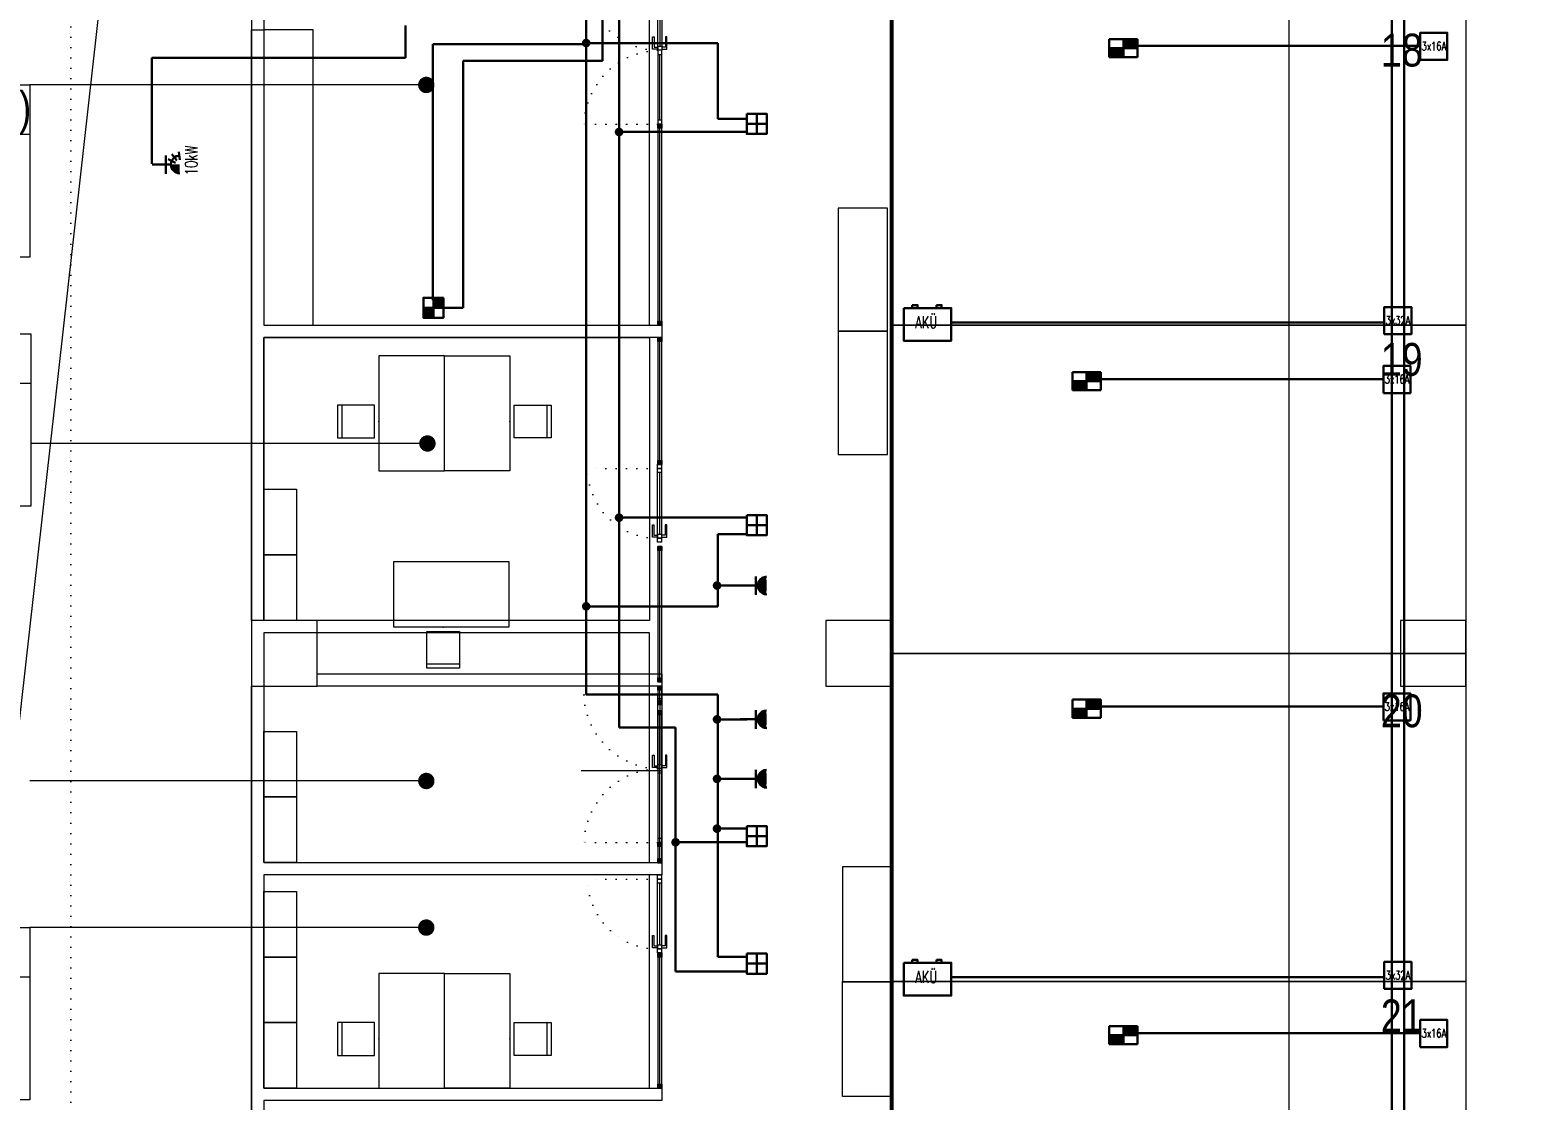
# Model space of a CAD drawing. Header units: metres. Extents: x -13194 to 152406, y -4219 to 19791.
# Drawn here: x 56745 to 58558, y 1095 to 2400 of the extents above; entities that cross this region are included whole.
import ezdxf
from ezdxf.enums import TextEntityAlignment as Align
from ezdxf.xclip import XClip

# ---------------------------------------------------------------- set-up
doc = ezdxf.new("R2010")
doc.units = ezdxf.units.M
doc.header["$LTSCALE"] = 100
doc.header["$MEASUREMENT"] = 0
doc.header["$XCLIPFRAME"] = 0
for name, pattern in [('DOT2', [0.125, 0, -0.125]), ('DOT5', [0.75, 0, -0.75]), ('HIDDEN', [0.375, 0.25, -0.125])]:
    doc.linetypes.add(name, pattern=pattern)
doc.layers.get('0').update_dxf_attribs({"color": 9, "lineweight": 9})
for name, color, linetype, lineweight in [('00', 9, 'Continuous', 9), ('01', 9, 'Continuous', 9), ('05', 9, 'Continuous', 9), ('06B', 9, 'Continuous', 9), ('06D', 9, 'Continuous', 9), ('10', 9, 'Continuous', 9), ('15', 9, 'Continuous', 9), ('20', 9, 'DOT2', 9), ('21', 9, 'Continuous', 9), ('21_mahal200', 9, 'Continuous', 9), ('25', 76, 'Continuous', 9), ('30', 41, 'Continuous', 9), ('E-BUSBAR', 7, 'Continuous', 30), ('E-DUVARA MONTE PRİZ KUTUSU', 7, 'Continuous', 30), ('E-EKİPMAN PANOSU', 7, 'Continuous', 30), ('E-KABLO', 7, 'Continuous', 30), ('E-KOMBİNE ETANŞ PRİZ (2x1 FAZ+4x3 FAZ)', 7, 'Continuous', 30), ('E-LINYE', 7, 'Continuous', 30), ('E-TRİFAZE ETANŞ PRİZ', 7, 'Continuous', 30), ('E-UPS PRİZ', 7, 'Continuous', 30), ('E-YAZI', 7, 'Continuous', 30)]:
    doc.layers.add(name, color=color, linetype=linetype, lineweight=lineweight)
doc.styles.add('Arial', font='arial.ttf', dxfattribs={"height": 2.5})
doc.styles.add('E-YAZI', font='txttw.shx')
doc.styles.add('MuuM_TEXT-STANDART', font='ARIALN.TTF')
doc.dimstyles.new('MuuM_DIM200', dxfattribs={"dimscale": 20, "dimtxt": 2, "dimasz": 1, "dimexe": 1, "dimexo": 1, "dimgap": 1, "dimtad": 1, "dimdec": 1, "dimrnd": 0.5, "dimdsep": 46, "dimtxsty": 'MuuM_TEXT-STANDART', "dimblk": 'ARCHTICK', "dimcen": 0, "dimdle": 0.15, "dimclrd": 256, "dimclre": 256, "dimclrt": 256, "dimadec": 0, "dimazin": 0, "dimtfac": 5, "dimtdec": 1, "dimtix": 1, "dimtmove": 2, "dimatfit": 3, "dimldrblk": 'DOT', "dimfxl": 3, "dimfxlon": 1, "dimtolj": 1, "dimlwd": -1, "dimlwe": -1, "dimarcsym": 0})

# ---------------------------------------------------------------- blocks, each defined once
blk = doc.blocks.new('10_DUVARA MONTE PRİZ KUTUSU')
at = {"layer": 'E-DUVARA MONTE PRİZ KUTUSU', "color": 4}
for p, q in [((24.5, 0), (-24.5, 0)), ((0, 24.5), (0, -24.5))]:
    blk.add_line(p, q, dxfattribs=at)
blk.add_lwpolyline([(-24.5, -24.5), (24.5, -24.5), (24.5, 24.5), (-24.5, 24.5)], close=True, dxfattribs=at)
blk = doc.blocks.new('100_UPS PRİZ')
at = {"layer": 'E-UPS PRİZ', "color": 4}
for p, q in [((-1.22, 2.14), (1.28, 2.14)), ((0, 2.4), (0, 0))]:
    blk.add_line(p, q, dxfattribs=at)
at = {"layer": 'E-UPS PRİZ', "color": 4, "const_width": 1.2}
blk.add_lwpolyline([(-0.6, 3.58, 0.97398), (0.6, 3.58, 0.97398)], format="xyb", dxfattribs=at)
at = {"layer": 'E-UPS PRİZ', "color": 4}
blk.add_arc((0, 3.6), 1.2, 180.7551, 0.7551, dxfattribs=at)
blk = doc.blocks.new('E-1 TRIFAZE +1 MONOFAZE UPS+2 DATA')
at = {"layer": 'E-DUVARA MONTE PRİZ KUTUSU'}
h = blk.add_hatch(dxfattribs=at)
h.set_pattern_fill('ANSI31', color=30)
h.set_pattern_definition([(45, (-80359.58956, -61869.2512), (-0.08838834765, 0.08838834765), [])])
h.paths.add_polyline_path([(122, 0), (122, 122), (0, 122), (0, 0)])
h.paths.add_polyline_path([(0, -122), (0, 0), (-122, 0), (-122, -122)])
at = {"layer": 'E-DUVARA MONTE PRİZ KUTUSU', "color": 30}
for p, q in [((-122, 0), (122, 0)), ((0, -122), (0, 122))]:
    blk.add_line(p, q, dxfattribs=at)
blk.add_lwpolyline([(122, 122), (-122, 122), (-122, -122), (122, -122)], close=True, dxfattribs=at)
blk = doc.blocks.new('E-3X16A BUSBAR CIKIS KUTUSU')
at = {"layer": 'E-BUSBAR', "color": 30}
blk.add_line((-83, 162), (82, 162), dxfattribs=at)
blk.add_line((-83, 162), (82, 162), dxfattribs=at)
at = {"layer": 'E-BUSBAR', "color": 6}
blk.add_lwpolyline([(-166, -168), (164, -168), (164, 162), (-166, 162)], close=True, dxfattribs=at)
at = {"layer": 'E-BUSBAR', "color": 6, "style": 'E-YAZI', "width": 0.7}
blk.add_text('3x16A', height=105, dxfattribs=at).set_placement((0, 0), align=Align.MIDDLE)
blk = doc.blocks.new('100_EKİPMAN PANOSU')
at = {"layer": 'E-EKİPMAN PANOSU', "color": 4}
for p, q in [((-3.07, 3.95), (3.07, 3.95)), ((-3.07, 0), (-3.07, 3.95)), ((0, 3.95), (0, 0)), ((3.07, 3.95), (3.07, 0)), ((-3.07, 1.97), (3.07, 1.97)), ((3.07, 0), (-3.07, 0))]:
    blk.add_line(p, q, dxfattribs=at)
for points in [[(0, 3.95), (3.07, 3.95), (0, 1.97), (3.07, 1.97)], [(-3.07, 1.97), (0, 1.97), (-3.07, 0), (0, 0)]]:
    blk.add_solid(points, dxfattribs=at)
blk = doc.blocks.new('E-AKU SARJ VE ENERJI UNITESI')
at = {"layer": 'E-KOMBİNE ETANŞ PRİZ (2x1 FAZ+4x3 FAZ)', "color": 2}
for points in [[(-290, 399), (290, 399), (290, 0), (-290, 0)], [(-186, 434), (-122, 434), (-122, 399), (-186, 399)], [(108, 434), (172, 434), (172, 399), (108, 399)]]:
    blk.add_lwpolyline(points, close=True, dxfattribs=at)
at = {"layer": 'E-KOMBİNE ETANŞ PRİZ (2x1 FAZ+4x3 FAZ)', "color": 2, "style": 'E-YAZI', "width": 0.7}
blk.add_text('AKÜ', height=147, dxfattribs=at).set_placement((-16, 243), align=Align.MIDDLE)
blk = doc.blocks.new('E-3X32A BUSBAR CIKIS KUTUSU')
at = {"layer": 'E-BUSBAR', "color": 2}
blk.add_line((-83, 162), (82, 162), dxfattribs=at)
blk.add_line((-83, 162), (82, 162), dxfattribs=at)
blk.add_lwpolyline([(-166, -168), (164, -168), (164, 162), (-166, 162)], close=True, dxfattribs=at)
at = {"layer": 'E-BUSBAR', "color": 2, "style": 'E-YAZI', "width": 0.7}
blk.add_text('3x32A', height=105, dxfattribs=at).set_placement((0, 0), align=Align.MIDDLE)
blk = doc.blocks.new('100_TRİFAZE ETANŞ PRİZ')
at = {"layer": 'E-TRİFAZE ETANŞ PRİZ', "color": 4}
for p, q in [((0, 2.54), (0, 0)), ((1.22, 1.86), (-1.29, 1.86))]:
    blk.add_line(p, q, dxfattribs=at)
at = {"layer": 'E-TRİFAZE ETANŞ PRİZ', "color": 3}
for p, q in [((0.21, 3.17), (0.72, 2.16)), ((0.54, 3.34), (1.39, 2.67)), ((0.64, 3.76), (1.7, 3.6))]:
    blk.add_line(p, q, dxfattribs=at)
at = {"layer": 'E-TRİFAZE ETANŞ PRİZ', "color": 4, "const_width": 1.2}
blk.add_lwpolyline([(0, 3.14, -0.414214), (-0.61, 3.73)], format="xyb", dxfattribs=at)
at = {"layer": 'E-TRİFAZE ETANŞ PRİZ', "color": 4}
blk.add_arc((-0.01, 3.74), 1.2, 180.7551, 0.7551, dxfattribs=at)
blk = doc.blocks.new('p-kolon_80x80')
blk.add_lwpolyline([(-40, -40), (40, -40), (40, 40), (-40, 40)], close=True)
blk = doc.blocks.new('1.bod.mimari.elk')
at = {"layer": '01'}
for p in [(900, -6990), (1600, -6990), (2300, -6990)]:
    blk.add_blockref('p-kolon_80x80', p, dxfattribs=at)
blk = doc.blocks.new('p-b1 tavan lejant')
at = {"layer": '30'}
for points in [[(56040, -18570), (56860, -18570), (56860, -21000), (57560, -21000), (57560, -21720), (56860, -21720), (56860, -24200), (68000, -24200), (68000, -24920), (66540, -24920), (66540, -24985), (58340, -24985), (58340, -24900), (56040, -24900)], [(58960, -24185), (57640, -24185), (57640, -18610), (59725, -18610), (59725, -20120), (59660, -20120), (59660, -21000), (59725, -21000), (59725, -21720), (59660, -21720), (59660, -23320), (58960, -23320)], [(56875, -22960), (57345, -22960), (57345, -22535), (56875, -22535)], [(57345, -23320), (56875, -23320), (56875, -22975), (57345, -22975)], [(56875, -23615), (57345, -23615), (57345, -23335), (56875, -23335)], [(56875, -23890), (57345, -23890), (57345, -23630), (56875, -23630)]]:
    blk.add_lwpolyline(points, close=True, dxfattribs=at)
blk = doc.blocks.new('p-işyeri')
at = {"color": 0, "const_width": 2}
blk.add_lwpolyline([(200, 0), (200, 700), (-200, 700), (-200, 0)], close=True, dxfattribs=at)
blk = doc.blocks.new('p-birim')
blk.add_lwpolyline([(0, 0), (1, 0), (1, 1), (0, 1)], close=True)
blk = doc.blocks.new('_ArchTick')
at = {"color": 0, "linetype": 'ByBlock', "const_width": 0.15}
blk.add_lwpolyline([(-0.5, -0.5), (0.5, 0.5)], dxfattribs=at)
blk = doc.blocks.new('*D683')
at = {"layer": '25', "transparency": 16777216}
for p, q in [((92079.7, 5767), (92003.8, 5767)), ((92023.8, -1056), (92023.8, 5770)), ((92079.7, -1053), (92003.8, -1053))]:
    blk.add_line(p, q, dxfattribs=at)
at = {"layer": '25', "transparency": 16777216, "xscale": 20, "yscale": 20, "zscale": 20}
for p, rotation in [((92023.8, 5767), 90), ((92023.8, -1053), 270)]:
    blk.add_blockref('_ArchTick', p, dxfattribs=dict(at, rotation=rotation))
at = {"layer": '25', "transparency": 16777216, "insert": (91978.3, 2247.9), "char_height": 50, "attachment_point": 5, "rotation": 90, "style": 'MuuM_TEXT-STANDART'}
blk.add_mtext('\\A1;6820', dxfattribs=at)
blk = doc.blocks.new('_Dot')
at = {"color": 0, "linetype": 'ByBlock', "lineweight": -2}
blk.add_line((-0.5, 0), (-1, 0), dxfattribs=at)
at = {"color": 0, "linetype": 'ByBlock', "const_width": 0.5}
blk.add_lwpolyline([(-0.25, 0, 1), (0.25, 0, 1)], format="xyb", close=True, dxfattribs=at)
blk = doc.blocks.new('p-sandalye')
blk.add_line((-45, 20), (-45, -20))
blk.add_lwpolyline([(-5, 20), (-50, 20), (-50, -20), (-5, -20)], close=True)
blk.add_point((0, 0.1))
blk = doc.blocks.new('p-masa_servis')
at = {"linetype": 'DOT5'}
blk.add_lwpolyline([(0, 0), (0, 0)], dxfattribs=at)
blk.add_lwpolyline([(0, 0), (0, -80), (140, -80), (140, 0)], close=True)
for p, rotation in [((60, 0), 270), ((50, -110.1), 2.073722e-10)]:
    blk.add_blockref('p-sandalye', p, dxfattribs=dict(rotation=rotation))
blk = doc.blocks.new('gr-p-birim')
blk.add_lwpolyline([(-0.5, -0.5), (0.5, -0.5), (0.5, 0.5), (-0.5, 0.5)], close=True)
blk = doc.blocks.new('p-al-01')
at = {"layer": '06B'}
for points in [[(27, 4.3), (27, 10.6), (42, 10.6), (42, 8.7), (29.3, 8.7), (29.3, 8.7), (29.3, 4.3), (27, 4.3)], [(27, -0.7), (27, -6.9), (42, -6.9), (42, -5), (29.3, -5), (29.3, -5), (29.3, -0.7), (27, -0.7)]]:
    blk.add_lwpolyline(points, dxfattribs=at)
at = {"layer": '06D'}
for p, q in [((115.7, 4.3), (28.8, 4.3)), ((28.8, -0.7), (115.7, -0.7))]:
    blk.add_line(p, q, dxfattribs=at)
at = {"layer": '10'}
for points in [[(25.7, -0.7), (25.7, 4.3), (20.7, 4.3), (20.7, -0.7)], [(30.7, -0.7), (30.7, 4.3), (25.7, 4.3), (25.7, -0.7)], [(110.7, -0.7), (110.7, 4.3), (105.7, 4.3), (105.7, -0.7)], [(115.7, -0.7), (115.7, 4.3), (110.7, 4.3), (110.7, -0.7)]]:
    blk.add_lwpolyline(points, close=True, dxfattribs=at)
at = {"layer": '15'}
blk.add_lwpolyline([(105.7, 1.8), (30.7, 1.8)], dxfattribs=at)
at = {"layer": '20'}
blk.add_lwpolyline([(110.7, -0.7), (110.7, -85.7)], dxfattribs=at)
blk.add_arc((110.7, -0.7), 85, 180, 270, dxfattribs=at)
blk = doc.blocks.new('prf-10x10')
blk.add_lwpolyline([(-5, -5), (5, -5), (5, 5), (-5, 5)], close=True)
at = {"color": 255}
blk.add_solid([(-5, -5), (5, -5), (-5, 5), (5, 5)], dxfattribs=at)
at = {"layer": '10'}
blk.add_point((0, 0), dxfattribs=at)
blk = doc.blocks.new('*U689')
at = {"layer": '06D'}
blk.add_lwpolyline([(-2.5, 165), (2.5, 165), (2.5, 0), (-2.5, 0)], close=True, dxfattribs=at)
at = {"layer": '15'}
blk.add_lwpolyline([(0, 160), (0, 5)], dxfattribs=at)
at = {"layer": '10', "xscale": 0.5, "yscale": 0.5, "rotation": 90}
for p in [(0, 162.5), (0, 2.5)]:
    blk.add_blockref('prf-10x10', p, dxfattribs=at)
blk = doc.blocks.new('*U712')
at = {"layer": '06D'}
blk.add_lwpolyline([(-2.5, 185), (2.5, 185), (2.5, 0), (-2.5, 0)], close=True, dxfattribs=at)
at = {"layer": '15'}
blk.add_lwpolyline([(0, 180), (0, 5)], dxfattribs=at)
at = {"layer": '10', "xscale": 0.5, "yscale": 0.5, "rotation": 90}
for p in [(0, 182.5), (0, 2.5)]:
    blk.add_blockref('prf-10x10', p, dxfattribs=at)
blk = doc.blocks.new('p-al-01_a')
at = {"layer": '06B'}
for points in [[(-5, -88.6), (-11.2, -88.6), (-11.2, -73.6), (-9.4, -73.6), (-9.4, -86.4), (-9.4, -86.4), (-5, -86.4), (-5, -88.6)], [(0, -88.6), (6.2, -88.6), (6.2, -73.6), (4.4, -73.6), (4.4, -86.4), (4.4, -86.4), (0, -86.4), (0, -88.6)]]:
    blk.add_lwpolyline(points, dxfattribs=at)
at = {"layer": '06D'}
for p, q in [((-5, -86.9), (-5, -5)), ((0, -5), (0, -86.9)), ((-5, -93.1), (-5, -175)), ((0, -175), (0, -93.1))]:
    blk.add_line(p, q, dxfattribs=at)
at = {"layer": '10'}
for points in [[(-5, 0), (0, 0), (0, -5), (-5, -5)], [(-5, -85), (0, -85), (0, -90), (-5, -90)], [(-5, -95), (0, -95), (0, -90), (-5, -90)], [(-5, -180), (0, -180), (0, -175), (-5, -175)]]:
    blk.add_lwpolyline(points, close=True, dxfattribs=at)
at = {"layer": '15'}
for points in [[(-2.5, -5), (-2.5, -85)], [(-2.5, -175), (-2.5, -95)]]:
    blk.add_lwpolyline(points, dxfattribs=at)
at = {"layer": '20'}
for points in [[(-5.3, 0), (-94.9, 0)], [(-5.3, -180), (-94.9, -180)], [(-5, -180), (-94.9, -180)]]:
    blk.add_lwpolyline(points, dxfattribs=at)
for centre, start, end in [((-1.5, 3.4), 182.0745, 267.6937), ((-1.5, -183.4), 92.3063, 177.9255)]:
    blk.add_arc(centre, 93.5, start, end, dxfattribs=at)
blk = doc.blocks.new('*U690')
at = {"layer": '06D'}
blk.add_lwpolyline([(-2.5, 245), (2.5, 245), (2.5, 0), (-2.5, 0)], close=True, dxfattribs=at)
at = {"layer": '15'}
blk.add_lwpolyline([(0, 240), (0, 5)], dxfattribs=at)
at = {"layer": '10', "xscale": 0.5, "yscale": 0.5, "rotation": 90}
for p in [(0, 242.5), (0, 2.5)]:
    blk.add_blockref('prf-10x10', p, dxfattribs=at)
blk = doc.blocks.new('0_roomno2')
blk.add_lwpolyline([(19.375, -10.5), (0, -10.5), (0, 0), (19.375, 0)], close=True)
for points in [[(0, -3), (19.375, -3)], [(8.125, -3), (8.125, -10.5)], [(11.875, -3), (11.875, -10.5)], [(15.625, -3), (15.625, -10.5)], [(0, -6.75), (8.125, -6.75)]]:
    blk.add_lwpolyline(points)
at = {"style": 'MuuM_TEXT-STANDART', "width": 0.6}
blk.add_text('H:', height=1.5, dxfattribs=at).set_placement((0.35, -8.608), align=Align.MIDDLE_LEFT)
at = {"style": 'Arial'}
blk.add_attdef('ODANO', (0, 1.17), '', height=2, dxfattribs=at)
blk.add_attdef('MEKANADI', text='', height=2, dxfattribs=at).set_placement((0.35, -3), align=Align.BOTTOM_LEFT)
at = {"style": 'MuuM_TEXT-STANDART', "width": 0.6}
for tag, p in [('M2', (0.35, -4.875)), ('TEMIZTAVANYUKSEKLIGI', (1.8, -8.608))]:
    blk.add_attdef(tag, text='', height=1.5, dxfattribs=at).set_placement(p, align=Align.MIDDLE_LEFT)
for tag, p in [('YER01', (10, -4.5)), ('TAVAN01', (13.75, -4.5)), ('DUVAR01', (17.5, -4.5)), ('YER02', (10, -6.75)), ('TAVAN02', (13.75, -6.75)), ('DUVAR02', (17.5, -6.75)), ('YER03', (10, -9)), ('TAVAN03', (13.75, -9)), ('DUVAR03', (17.5, -9))]:
    blk.add_attdef(tag, text='', height=1.5, dxfattribs=at).set_placement(p, align=Align.MIDDLE_CENTER)
blk = doc.blocks.new('1.bod.mimari1.elk')
at = {"layer": '00'}
for points in [[(1360, -6590), (1360, -6605), (875, -6605), (875, -6950), (860, -6950), (860, -6230), (875, -6230), (875, -6590)], [(1360, -6590), (1360, -6605), (875, -6605), (875, -6950), (860, -6950), (860, -6230), (875, -6230), (875, -6590)], [(1360, -7015), (1360, -7030), (940, -7030), (940, -7015)], [(1360, -7520), (1360, -7535), (875, -7535), (875, -7750), (860, -7750), (860, -7030), (875, -7030), (875, -7245), (1360, -7245), (1360, -7260), (875, -7260), (875, -7520)], [(1360, -7520), (1360, -7535), (875, -7535), (875, -7750), (860, -7750), (860, -7030), (875, -7030), (875, -7245), (1360, -7245), (1360, -7260), (875, -7260), (875, -7520)]]:
    blk.add_lwpolyline(points, close=True, dxfattribs=at)
at = {"layer": '06D'}
for p, q in [((1360, -7030), (1360, -7245)), ((1360, -7132.93), (1261.7, -7132.93))]:
    blk.add_line(p, q, dxfattribs=at)
blk.add_lwpolyline([(51.02, -4630), (491.81, -7830), (851.02, -4630)], dxfattribs=at)
at = {"layer": '06D', "linetype": 'DOT2'}
blk.add_lwpolyline([(640, -5042.1), (640, -7840, 0.4142136), (840, -8040), (3100, -8040)], format="xyb", dxfattribs=at)
at = {"layer": '06D'}
for points in [[(1355, -6759.81), (1360, -6759.81), (1360, -6605), (1355, -6605)], [(1355, -7052.22), (1360, -7052.22), (1360, -7030), (1355, -7030)], [(1355, -7245.31), (1360, -7245.31), (1360, -7220.43), (1355, -7220.43)]]:
    blk.add_lwpolyline(points, close=True, dxfattribs=at)
at = {"layer": '15'}
for points in [[(1357.5, -6754.81), (1357.5, -6610)], [(1357.5, -7047.22), (1357.5, -7035)], [(1357.5, -7240.31), (1357.5, -7225.43)]]:
    blk.add_lwpolyline(points, dxfattribs=at)
at = {"layer": '20', "ltscale": 2, "const_width": 5}
blk.add_lwpolyline([(860, -7830), (1640, -7830), (1640, -4630), (1640, -4630), (1640, -3830), (1640, -3830), (1640, -2240), (3740, -2240), (3740, -1723.58)], dxfattribs=at)
for name, p in [('p-b1 tavan lejant', (-56000, 16370)), ('p-al-01_a', (1360, -6165)), ('p-al-01_a', (1360, -7040.43))]:
    blk.add_blockref(name, p)
at = {"xscale": -1}
for name, p, rotation in [('*U690', (1357.5, -6345), 180), ('*U690', (1357.5, -6345), 180), ('p-al-01', (1355.4, -6875.29), 270), ('*U689', (1357.5, -6859.62), 180), ('*U712', (1357.5, -7060), 180), ('p-al-01', (1355.4, -7375.67), 270), ('p-al-01', (1355.4, -7375.67), 270), ('*U689', (1357.5, -7355), 180)]:
    blk.add_blockref(name, p, dxfattribs=dict(at, rotation=rotation))
at = {"layer": '05', "xscale": 60.00000000000003}
for p, yscale in [((875, -6590), 360), ((875, -6590), 360), ((1575, -6597.5), 150), ((1575, -6747.5), 150), ((1580, -7390), 140)]:
    blk.add_blockref('p-birim', p, dxfattribs=dict(at, yscale=yscale))
at = {"layer": '05'}
ref = blk.add_blockref('p-masa_servis', (1015, -6767.47), dxfattribs=dict(at, rotation=90))
XClip(ref).set_block_clipping_path([(-55.5106706136, -84.5585723777), (163.3295749435, 61.9818189005)])
ref = blk.add_blockref('p-masa_servis', (1175, -6767.47), dxfattribs=dict(at, xscale=-1, rotation=270))
XClip(ref).set_block_clipping_path([(-55.5106706136, -84.5585723777), (163.3295749435, 61.9818189005)])
at = {"layer": '05', "rotation": 180}
for name, p, xscale, yscale in [('gr-p-birim', (895, -6830), -40, 80), ('gr-p-birim', (895, -6910), -40, 80), ('gr-p-birim', (895, -7125), -40, 80), ('gr-p-birim', (895, -7205), -40, 80), ('gr-p-birim', (895, -7320), -40, 80), ('gr-p-birim', (895, -7400), -40, 80), ('p-birim', (1580, -7390.07), -60.00000000000003, 140), ('gr-p-birim', (895, -7480), -40, 80)]:
    blk.add_blockref(name, p, dxfattribs=dict(at, xscale=xscale, yscale=yscale))
at = {"layer": '05'}
ref = blk.add_blockref('p-masa_servis', (1033.58, -6958.2), dxfattribs=dict(at, xscale=-1, rotation=180))
XClip(ref).set_block_clipping_path([(-55.5106706136, -84.5585723777), (163.3295749435, 61.9818189005)])
ref = blk.add_blockref('p-masa_servis', (1015, -7520), dxfattribs=dict(at, rotation=90))
XClip(ref).set_block_clipping_path([(-55.5106706136, -84.5585723777), (163.3295749435, 61.9818189005)])
ref = blk.add_blockref('p-masa_servis', (1175, -7520), dxfattribs=dict(at, xscale=-1, rotation=270))
XClip(ref).set_block_clipping_path([(-55.5106706136, -84.5585723777), (163.3295749435, 61.9818189005)])
at = {"layer": '06D', "color": 89, "linetype": 'HIDDEN', "true_color": 0x2e4d23, "rotation": 90}
for p in [(2340, -6390), (2340, -6790), (2340, -7190), (2340, -7590)]:
    blk.add_blockref('p-işyeri', p, dxfattribs=at)
at = {"layer": '10', "extrusion": (0, 0, -1), "xscale": 0.5, "yscale": 0.5, "zscale": -1, "rotation": 270}
for p in [(-1357.5, -6607.5), (-1357.5, -6757.31), (-1357.5, -7032.5), (-1357.5, -7049.72), (-1357.5, -7222.93), (-1357.5, -7242.81)]:
    blk.add_blockref('prf-10x10', p, dxfattribs=at)
at = {"layer": '21_mahal200'}
ref = blk.add_blockref('0_roomno2', (202.31, -6297.26), dxfattribs=dict(at, xscale=20, yscale=20, zscale=20))
ref.add_attrib('ODANO', 'B1-58', (202.31, -6288.62), dxfattribs={"layer": '0', "height": 40, "style": 'Arial'})
ref.add_attrib('MEKANADI', 'MOTOR O.(VW B.)', dxfattribs={"layer": '0', "height": 40, "style": 'Arial', "width": 0.8}).set_placement((209.31, -6357.26), align=Align.BOTTOM_LEFT)
ref.add_attrib('M2', '##### m2', dxfattribs={"layer": '0', "height": 30, "style": 'MuuM_TEXT-STANDART', "width": 0.6}).set_placement((209.31, -6394.76), align=Align.MIDDLE_LEFT)
ref.add_attrib('TEMIZTAVANYUKSEKLIGI', '2.50 M', dxfattribs={"layer": '0', "height": 30, "style": 'MuuM_TEXT-STANDART', "width": 0.6}).set_placement((238.31, -6469.42), align=Align.MIDDLE_LEFT)
ref.add_attrib('YER01', 'Y02', dxfattribs={"layer": '0', "height": 30, "style": 'MuuM_TEXT-STANDART', "width": 0.6}).set_placement((402.31, -6387.26), align=Align.MIDDLE_CENTER)
ref.add_attrib('TAVAN01', 'T05', dxfattribs={"layer": '0', "height": 30, "style": 'MuuM_TEXT-STANDART', "width": 0.6}).set_placement((477.31, -6387.26), align=Align.MIDDLE_CENTER)
ref.add_attrib('DUVAR01', 'D02', dxfattribs={"layer": '0', "height": 30, "style": 'MuuM_TEXT-STANDART', "width": 0.6}).set_placement((552.31, -6387.26), align=Align.MIDDLE_CENTER)
ref.add_attrib('TAVAN02', 'T09', dxfattribs={"layer": '0', "height": 30, "style": 'MuuM_TEXT-STANDART', "width": 0.6}).set_placement((477.31, -6432.26), align=Align.MIDDLE_CENTER)
ref.add_attrib('DUVAR02', 'D07', dxfattribs={"layer": '0', "height": 30, "style": 'MuuM_TEXT-STANDART', "width": 0.6}).set_placement((552.31, -6432.26), align=Align.MIDDLE_CENTER)
ref = blk.add_blockref('0_roomno2', (203.7, -6600.73), dxfattribs=dict(at, xscale=20, yscale=20, zscale=20))
ref.add_attrib('ODANO', 'B1-56', (203.7, -6592.09), dxfattribs={"layer": '0', "height": 40, "style": 'Arial'})
ref.add_attrib('MEKANADI', 'FORMEN ODASI (VW B.)', dxfattribs={"layer": '0', "height": 40, "style": 'Arial', "width": 0.45}).set_placement((210.7, -6660.73), align=Align.BOTTOM_LEFT)
ref.add_attrib('M2', '19.15 m2', dxfattribs={"layer": '0', "height": 30, "style": 'MuuM_TEXT-STANDART', "width": 0.6}).set_placement((210.7, -6698.23), align=Align.MIDDLE_LEFT)
ref.add_attrib('TEMIZTAVANYUKSEKLIGI', '2.40 M', dxfattribs={"layer": '0', "height": 30, "style": 'MuuM_TEXT-STANDART', "width": 0.6}).set_placement((239.7, -6772.89), align=Align.MIDDLE_LEFT)
ref.add_attrib('YER01', 'Y02', dxfattribs={"layer": '0', "height": 30, "style": 'MuuM_TEXT-STANDART', "width": 0.6}).set_placement((403.7, -6690.73), align=Align.MIDDLE_CENTER)
ref.add_attrib('TAVAN01', 'T05', dxfattribs={"layer": '0', "height": 30, "style": 'MuuM_TEXT-STANDART', "width": 0.6}).set_placement((478.7, -6690.73), align=Align.MIDDLE_CENTER)
ref.add_attrib('DUVAR01', 'D02', dxfattribs={"layer": '0', "height": 30, "style": 'MuuM_TEXT-STANDART', "width": 0.6}).set_placement((553.7, -6690.73), align=Align.MIDDLE_CENTER)
ref.add_attrib('TAVAN02', 'T09', dxfattribs={"layer": '0', "height": 30, "style": 'MuuM_TEXT-STANDART', "width": 0.6}).set_placement((478.7, -6735.73), align=Align.MIDDLE_CENTER)
ref.add_attrib('DUVAR02', 'D07', dxfattribs={"layer": '0', "height": 30, "style": 'MuuM_TEXT-STANDART', "width": 0.6}).set_placement((553.7, -6735.73), align=Align.MIDDLE_CENTER)
ref = blk.add_blockref('0_roomno2', (202.31, -7324.14), dxfattribs=dict(at, xscale=20, yscale=20, zscale=20))
ref.add_attrib('ODANO', 'B1-55', (202.31, -7315.5), dxfattribs={"layer": '0', "height": 40, "style": 'Arial'})
ref.add_attrib('MEKANADI', 'DİZPOZİSYON (VW B.)', dxfattribs={"layer": '0', "height": 40, "style": 'Arial', "width": 0.6}).set_placement((209.31, -7384.14), align=Align.BOTTOM_LEFT)
ref.add_attrib('M2', '##### m2', dxfattribs={"layer": '0', "height": 30, "style": 'MuuM_TEXT-STANDART', "width": 0.6}).set_placement((209.31, -7421.64), align=Align.MIDDLE_LEFT)
ref.add_attrib('TEMIZTAVANYUKSEKLIGI', '2.40 M', dxfattribs={"layer": '0', "height": 30, "style": 'MuuM_TEXT-STANDART', "width": 0.6}).set_placement((238.31, -7496.3), align=Align.MIDDLE_LEFT)
ref.add_attrib('YER01', 'Y02', dxfattribs={"layer": '0', "height": 30, "style": 'MuuM_TEXT-STANDART', "width": 0.6}).set_placement((402.31, -7414.14), align=Align.MIDDLE_CENTER)
ref.add_attrib('TAVAN01', 'T05', dxfattribs={"layer": '0', "height": 30, "style": 'MuuM_TEXT-STANDART', "width": 0.6}).set_placement((477.31, -7414.14), align=Align.MIDDLE_CENTER)
ref.add_attrib('DUVAR01', 'D02', dxfattribs={"layer": '0', "height": 30, "style": 'MuuM_TEXT-STANDART', "width": 0.6}).set_placement((552.31, -7414.14), align=Align.MIDDLE_CENTER)
ref.add_attrib('TAVAN02', 'T09', dxfattribs={"layer": '0', "height": 30, "style": 'MuuM_TEXT-STANDART', "width": 0.6}).set_placement((477.31, -7459.14), align=Align.MIDDLE_CENTER)
ref.add_attrib('DUVAR02', 'D07', dxfattribs={"layer": '0', "height": 30, "style": 'MuuM_TEXT-STANDART', "width": 0.6}).set_placement((552.31, -7459.14), align=Align.MIDDLE_CENTER)
at = {"layer": '21', "style": 'MuuM_TEXT-STANDART'}
for s, p in [('18', (2287.18, -6286.79)), ('19', (2287.18, -6663.71)), ('20', (2287.18, -7092.05)), ('21', (2287.18, -7463.71))]:
    blk.add_text(s, height=40, dxfattribs=at).set_placement(p, align=Align.BOTTOM_RIGHT)
at = {"layer": '25'}
dim = blk.add_linear_dim(base=(2124.7, -995), p1=(2200.58, -7815), p2=(2200.58, -995), angle=90, dimstyle='MuuM_DIM200', override={"dimtxt": 2.5}, dxfattribs=at)
dim.commit()
dim.dimension.update_dxf_attribs({"geometry": '*D683', "text_midpoint": (2079.17, -4514.08), "dimtype": 128, "insert": (-89899.09, -6762)})
at = {"layer": '21_mahal200'}
for points in [[(1072.99, -6297.26), (589.81, -6297.26)], [(1074.38, -6734.21), (591.2, -6734.21)], [(1072.99, -7145.51), (589.81, -7145.51)], [(1072.99, -7324.14), (589.81, -7324.14)]]:
    blk.add_leader(points, dimstyle='MuuM_DIM200', override={"dimasz": 1, "dimfxl": 10}, dxfattribs=at)

msp = doc.modelspace()

# ---------------------------------------------------------------- linework, layer by layer
at = {"layer": 'E-BUSBAR', "color": 3}
for p, q in [((58404.8, 887.8), (58404.8, 4049.8)), ((58404.8, 887.8), (58404.8, 4049.8)), ((58419.8, 887.8), (58419.8, 4049.8)), ((58419.8, 887.8), (58419.8, 4049.8))]:
    msp.add_line(p, q, dxfattribs=at)
at = {"layer": 'E-KABLO', "color": 5}
for p, q in [((57463.1, 2577.8), (57463.1, 1549.7)), ((57618.6, 2275.4), (57463.1, 2275.4)), ((57618.8, 1805.4), (57463.1, 1805.4)), ((57532, 1549.7), (57463.1, 1549.7)), ((57532, 1549.7), (57532, 1252.4)), ((57618.6, 1409.8), (57532, 1409.8)), ((57618.6, 1252.4), (57532, 1252.4))]:
    msp.add_line(p, q, dxfattribs=at)
at = {"layer": 'E-KABLO', "color": 6}
for p, q in [((58094.9, 2380.3), (58439.5, 2380.3)), ((58050.1, 1974.3), (58394.6, 1974.3)), ((58050.1, 1575.3), (58394.6, 1575.3)), ((58094.9, 1177.3), (58439.5, 1177.3))]:
    msp.add_line(p, q, dxfattribs=at)
at = {"layer": 'E-KABLO', "color": 4, "const_width": 5.25}
for points in [[(57420.5, 2383.8, 1), (57425.7, 2383.8, 1)], [(57579.9, 1722.6, 1), (57585.1, 1722.6, 1)], [(57420.5, 1697.3, 1), (57425.7, 1697.3, 1)], [(57579.9, 1559.6, 1), (57585.1, 1559.6, 1)], [(57579.9, 1487.1, 1), (57585.1, 1487.1, 1)], [(57579.9, 1426.4, 1), (57585.1, 1426.4, 1)]]:
    msp.add_lwpolyline(points, format="xyb", close=True, dxfattribs=at)
at = {"layer": 'E-KABLO', "color": 5, "const_width": 5.25}
for points in [[(57460.5, 2275.4, 1), (57465.7, 2275.4, 1)], [(57460.5, 1805.4, 1), (57465.7, 1805.4, 1)], [(57529.4, 1409.8, 1), (57534.6, 1409.8, 1)]]:
    msp.add_lwpolyline(points, format="xyb", close=True, dxfattribs=at)
at = {"layer": 'E-KOMBİNE ETANŞ PRİZ (2x1 FAZ+4x3 FAZ)', "color": 2}
for p, q in [((57443.1, 2597.8), (57443.1, 2362.3)), ((57202.7, 2405.3), (57202.7, 2365.9)), ((57202.7, 2365.9), (56893.9, 2365.9)), ((56893.9, 2365.9), (56893.9, 2236.6)), ((57273.2, 2061.3), (57273.2, 2362.3)), ((57273.2, 2362.3), (57443.1, 2362.3)), ((57249.2, 2061.3), (57273.2, 2061.3)), ((58396.2, 2043.3), (57868.2, 2043.3)), ((58396.2, 1245.3), (57868.2, 1245.3))]:
    msp.add_line(p, q, dxfattribs=at)
at = {"layer": 'E-LINYE', "color": 4}
for p, q in [((57423.1, 2656.3), (57423.1, 1589.7)), ((57236.2, 2070.3), (57236.2, 2382.3)), ((57236.2, 2382.3), (57421.2, 2382.3)), ((57583.3, 2383.8), (57423.1, 2383.8)), ((57583.3, 2291.6), (57583.3, 2383.8)), ((57618.8, 2291.6), (57583.3, 2291.6)), ((57618.6, 1785.3), (57583.3, 1785.3)), ((57583.3, 1697.3), (57583.3, 1785.3)), ((57618.8, 1722.6), (57583.3, 1722.6)), ((57583.3, 1697.3), (57423.1, 1697.3)), ((57583.3, 1589.7), (57423.1, 1589.7)), ((57583.3, 1589.7), (57583.3, 1270.1)), ((57618.8, 1559.6), (57583.3, 1559.6)), ((57618.8, 1487.1), (57583.3, 1487.1)), ((57618.8, 1426.4), (57583.3, 1426.4)), ((57618.8, 1270.1), (57583.3, 1270.1))]:
    msp.add_line(p, q, dxfattribs=at)

# ---------------------------------------------------------------- block references
at = {"layer": '06D'}
for name in ['1.bod.mimari.elk', '1.bod.mimari1.elk']:
    msp.add_blockref(name, (56155.2, 8630), dxfattribs=at)
at = {"layer": 'E-BUSBAR', "color": 4, "xscale": 0.1, "yscale": 0.1, "zscale": 0.1}
for name, p in [('E-3X16A BUSBAR CIKIS KUTUSU', (58456, 2380.1)), ('E-3X32A BUSBAR CIKIS KUTUSU', (58412.2, 2045.9)), ('E-3X16A BUSBAR CIKIS KUTUSU', (58411.1, 1974.1)), ('E-3X16A BUSBAR CIKIS KUTUSU', (58411.1, 1575.1)), ('E-3X32A BUSBAR CIKIS KUTUSU', (58412.2, 1247.9)), ('E-3X16A BUSBAR CIKIS KUTUSU', (58456, 1177.1))]:
    msp.add_blockref(name, p, dxfattribs=at)
at = {"layer": 'E-DUVARA MONTE PRİZ KUTUSU', "color": 3, "xscale": -0.5, "yscale": 0.5, "zscale": 0.5, "rotation": 180}
for p in [(57630.9, 2285.3), (57630.9, 1796.2), (57630.9, 1417.3), (57630.9, 1261.9)]:
    msp.add_blockref('10_DUVARA MONTE PRİZ KUTUSU', p, dxfattribs=at)
at = {"layer": 'E-DUVARA MONTE PRİZ KUTUSU', "color": 4, "xscale": 0.1, "yscale": 0.1, "zscale": 0.1}
msp.add_blockref('E-1 TRIFAZE +1 MONOFAZE UPS+2 DATA', (57236.9, 2061.3), dxfattribs=at)
at = {"layer": 'E-EKİPMAN PANOSU', "xscale": 5.600000000000001, "yscale": 5.600000000000001, "zscale": 5.600000000000001}
for p in [(58077.7, 2366.6), (58032.9, 1960.6), (58032.9, 1561.6), (58077.7, 1163.6)]:
    msp.add_blockref('100_EKİPMAN PANOSU', p, dxfattribs=at)
at = {"layer": 'E-KOMBİNE ETANŞ PRİZ (2x1 FAZ+4x3 FAZ)', "color": 4, "xscale": 0.1, "yscale": 0.1, "zscale": 0.1}
for p in [(57839, 2021), (57839, 1223)]:
    msp.add_blockref('E-AKU SARJ VE ENERJI UNITESI', p, dxfattribs=at)
at = {"layer": 'E-TRİFAZE ETANŞ PRİZ', "xscale": -9.000000000000004, "yscale": 9.000000000000002, "zscale": 9, "rotation": 270}
msp.add_blockref('100_TRİFAZE ETANŞ PRİZ', (56894.2, 2235.9), dxfattribs=at)
at = {"layer": 'E-UPS PRİZ', "xscale": 9, "yscale": 9, "zscale": 9, "rotation": 270}
for p in [(57610.6, 1722.7), (57610.6, 1559.7), (57610.6, 1487.2)]:
    msp.add_blockref('100_UPS PRİZ', p, dxfattribs=at)

# ---------------------------------------------------------------- texts
at = {"layer": 'E-YAZI', "color": 3, "style": 'E-YAZI', "width": 0.7}
msp.add_text('10kW', height=15, rotation=90, dxfattribs=at).set_placement((56949.2, 2222.6))

doc.saveas('drawing.dxf')
